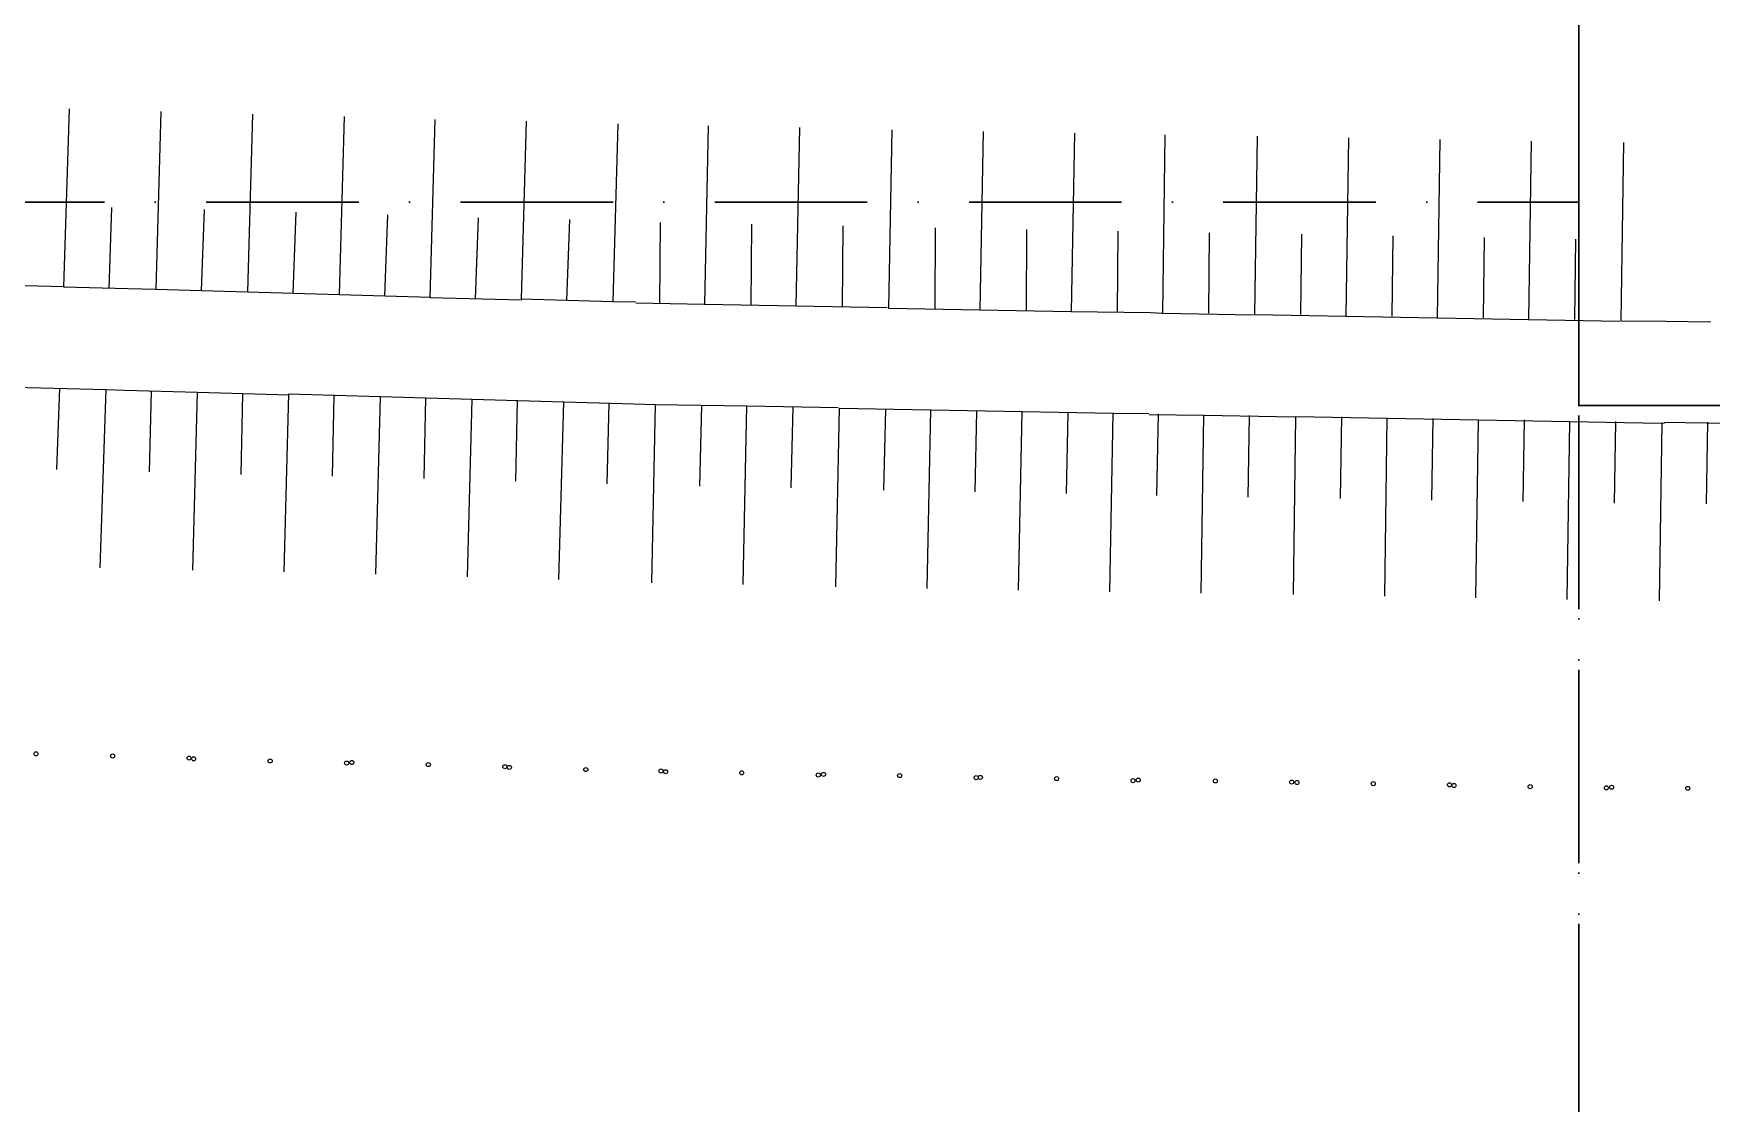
# Model space of a CAD drawing. Header units: millimetres. Extents: x 1353783 to 6492029790, y -7276956 to -512500.
# Drawn here: x 9981124 to 9984423, y -2852354 to -2850250 of the extents above; entities that cross this region are included whole.
import ezdxf

# ---------------------------------------------------------------- set-up
doc = ezdxf.new("R2010")
doc.units = ezdxf.units.MM
doc.linetypes.add('482 Границы районов', pattern=[5, 3, -1, 0, -1])
doc.linetypes.add('CONTI', pattern=[0])
doc.layers.add('SIT_LРЕЛЬЕФ', color=7, linetype='CONTI')
doc.layers.add('РЕЛЬЕФ', color=7, linetype='CONTI')
doc.layers.add('ГП-Граница учасика ИЖС', color=3, linetype='Continuous', lineweight=5)

# ---------------------------------------------------------------- blocks, each defined once
blk = doc.blocks.new('оо')
at = {"layer": 'SIT_LРЕЛЬЕФ', "color": 9, "true_color": 0xc7c8ca}
for p, q in [((222804.183, -3431816.312), (222803.593, -3431817.962)), ((222805.033, -3431816.612), (222804.453, -3431818.262)), ((222805.883, -3431816.912), (222805.303, -3431818.562)), ((222806.733, -3431817.212), (222806.153, -3431818.862)), ((222804.283, -3431817.362), (222804.013, -3431818.112)), ((222807.573, -3431817.512), (222806.993, -3431819.162)), ((222802.753, -3431817.662), (222803.603, -3431817.962)), ((222805.143, -3431817.662), (222804.873, -3431818.412)), ((222808.423, -3431817.802), (222807.843, -3431819.452)), ((222803.593, -3431817.962), (222804.193, -3431818.172)), ((222805.993, -3431817.962), (222805.723, -3431818.712)), ((222804.193, -3431818.172), (222804.453, -3431818.262)), ((222809.273, -3431818.102), (222808.693, -3431819.752)), ((222804.453, -3431818.262), (222805.303, -3431818.562)), ((222806.843, -3431818.262), (222806.573, -3431819.012)), ((222810.113, -3431818.392), (222809.543, -3431820.052)), ((222805.303, -3431818.562), (222806.153, -3431818.862)), ((222807.683, -3431818.562), (222807.413, -3431819.312)), ((222810.963, -3431818.682), (222810.393, -3431820.342)), ((222802.833, -3431818.752), (222803.683, -3431819.052)), ((222806.153, -3431818.862), (222807.003, -3431819.162)), ((222808.533, -3431818.852), (222808.263, -3431819.602)), ((222802.983, -3431819.652), (222803.253, -3431818.902)), ((222811.823, -3431818.982), (222811.253, -3431820.642)), ((222803.093, -3431820.702), (222803.683, -3431819.052)), ((222803.683, -3431819.052), (222803.853, -3431819.112)), ((222803.853, -3431819.112), (222804.533, -3431819.352)), ((222806.993, -3431819.162), (222807.843, -3431819.462)), ((222809.373, -3431819.152), (222809.123, -3431819.912)), ((222803.843, -3431819.952), (222804.103, -3431819.202)), ((222803.953, -3431821.002), (222804.533, -3431819.352)), ((222804.533, -3431819.352), (222805.383, -3431819.652)), ((222812.673, -3431819.272), (222812.103, -3431820.932)), ((222804.693, -3431820.252), (222804.953, -3431819.502)), ((222807.843, -3431819.452), (222808.693, -3431819.752)), ((222810.223, -3431819.442), (222809.973, -3431820.202)), ((222804.803, -3431821.292), (222805.383, -3431819.642)), ((222805.383, -3431819.642), (222806.233, -3431819.942)), ((222813.523, -3431819.562), (222812.953, -3431821.222)), ((222805.543, -3431820.542), (222805.803, -3431819.792)), ((222808.693, -3431819.752), (222808.903, -3431819.822)), ((222808.903, -3431819.832), (222809.543, -3431820.052)), ((222811.073, -3431819.732), (222810.823, -3431820.492)), ((222814.363, -3431819.852), (222813.803, -3431821.512)), ((222805.653, -3431821.592), (222806.233, -3431819.942)), ((222806.233, -3431819.942), (222807.083, -3431820.242)), ((222806.393, -3431820.842), (222806.653, -3431820.092)), ((222809.543, -3431820.052), (222810.393, -3431820.342)), ((222811.933, -3431820.032), (222811.683, -3431820.792)), ((222815.223, -3431820.142), (222814.663, -3431821.802)), ((222806.503, -3431821.892), (222807.083, -3431820.242)), ((222807.083, -3431820.242), (222807.933, -3431820.542)), ((222810.393, -3431820.342), (222811.243, -3431820.632)), ((222812.783, -3431820.322), (222812.533, -3431821.082)), ((222807.243, -3431821.142), (222807.503, -3431820.392)), ((222816.073, -3431820.432), (222815.513, -3431822.092)), ((222807.353, -3431822.192), (222807.933, -3431820.542)), ((222807.933, -3431820.542), (222808.583, -3431820.772)), ((222811.253, -3431820.642), (222812.103, -3431820.932)), ((222813.633, -3431820.612), (222813.383, -3431821.372)), ((222808.093, -3431821.442), (222808.353, -3431820.692)), ((222808.213, -3431822.502), (222808.783, -3431820.842)), ((222808.583, -3431820.772), (222808.783, -3431820.842)), ((222808.783, -3431820.842), (222809.633, -3431821.132)), ((222816.923, -3431820.722), (222816.363, -3431822.382)), ((222808.953, -3431821.742), (222809.213, -3431820.992)), ((222812.103, -3431820.932), (222812.953, -3431821.222)), ((222814.483, -3431820.902), (222814.233, -3431821.652)), ((222809.063, -3431822.792), (222809.633, -3431821.132)), ((222809.633, -3431821.132), (222810.483, -3431821.422)), ((222817.773, -3431821.012), (222817.213, -3431822.672)), ((222809.803, -3431822.032), (222810.063, -3431821.282)), ((222812.953, -3431821.222), (222813.693, -3431821.472)), ((222815.343, -3431821.192), (222815.093, -3431821.942)), ((222818.633, -3431821.302), (222818.073, -3431822.962)), ((222809.923, -3431823.092), (222810.493, -3431821.432)), ((222810.493, -3431821.432), (222811.343, -3431821.722)), ((222813.693, -3431821.472), (222813.803, -3431821.512)), ((222816.193, -3431821.482), (222815.943, -3431822.232)), ((222810.663, -3431822.332), (222810.923, -3431821.582)), ((222813.803, -3431821.512), (222814.653, -3431821.802)), ((222810.773, -3431823.382), (222811.343, -3431821.722)), ((222811.343, -3431821.722), (222812.193, -3431822.012)), ((222814.663, -3431821.802), (222815.513, -3431822.092)), ((222817.043, -3431821.772), (222816.793, -3431822.522)), ((222811.513, -3431822.622), (222811.773, -3431821.872)), ((222811.623, -3431823.672), (222812.193, -3431822.012)), ((222812.193, -3431822.012), (222813.043, -3431822.302)), ((222812.363, -3431822.912), (222812.623, -3431822.162)), ((222815.513, -3431822.092), (222816.363, -3431822.382)), ((222817.893, -3431822.062), (222817.643, -3431822.812)), ((222812.473, -3431823.962), (222813.043, -3431822.302)), ((222813.043, -3431822.302), (222813.373, -3431822.412)), ((222813.203, -3431823.202), (222813.463, -3431822.442)), ((222813.373, -3431822.422), (222813.883, -3431822.592)), ((222816.363, -3431822.382), (222817.213, -3431822.672)), ((222813.323, -3431824.252), (222813.883, -3431822.592)), ((222813.883, -3431822.592), (222814.733, -3431822.882)), ((222814.053, -3431823.492), (222814.313, -3431822.732)), ((222817.213, -3431822.672), (222818.063, -3431822.962)), ((222814.183, -3431824.542), (222814.743, -3431822.882)), ((222814.743, -3431822.882), (222815.593, -3431823.172)), ((222818.073, -3431822.962), (222818.493, -3431823.102)), ((222814.913, -3431823.782), (222815.173, -3431823.022)), ((222818.493, -3431823.102), (222818.913, -3431823.242)), ((222815.033, -3431824.832), (222815.593, -3431823.172)), ((222815.593, -3431823.172), (222816.443, -3431823.462)), ((222815.763, -3431824.072), (222816.023, -3431823.312)), ((222815.883, -3431825.122), (222816.443, -3431823.462)), ((222816.443, -3431823.462), (222817.293, -3431823.752)), ((222816.613, -3431824.362), (222816.873, -3431823.602)), ((222816.733, -3431825.412), (222817.293, -3431823.752)), ((222817.293, -3431823.752), (222818.143, -3431824.042)), ((222817.463, -3431824.652), (222817.723, -3431823.892)), ((222817.593, -3431825.702), (222818.153, -3431824.042)), ((222818.153, -3431824.042), (222818.173, -3431824.052)), ((222818.173, -3431824.042), (222819.003, -3431824.322)), ((222818.323, -3431824.932), (222818.583, -3431824.172))]:
    blk.add_line(p, q, dxfattribs=at)
for centre in [(222801.933, -3431822.252), (222802.643, -3431822.502), (222803.353, -3431822.752), (222803.393, -3431822.772), (222804.103, -3431823.022), (222804.813, -3431823.272), (222804.863, -3431823.282), (222805.573, -3431823.532), (222806.283, -3431823.782), (222806.323, -3431823.802), (222807.033, -3431824.052), (222807.733, -3431824.292), (222807.773, -3431824.312), (222808.483, -3431824.552), (222809.193, -3431824.802), (222809.243, -3431824.812), (222809.953, -3431825.052), (222810.663, -3431825.302), (222810.703, -3431825.312), (222811.413, -3431825.552), (222812.123, -3431825.802), (222812.173, -3431825.812), (222812.893, -3431826.052), (222813.603, -3431826.292), (222813.653, -3431826.312), (222814.363, -3431826.552), (222815.073, -3431826.792), (222815.113, -3431826.812), (222815.823, -3431827.052), (222816.533, -3431827.292), (222816.583, -3431827.302), (222817.293, -3431827.542)]:
    blk.add_circle(centre, 0.02, dxfattribs=at)

msp = doc.modelspace()

# ---------------------------------------------------------------- linework, layer by layer
at = {"layer": 'ГП-Граница учасика ИЖС', "color": 94, "linetype": '482 Границы районов', "lineweight": 30, "ltscale": 100}
for points in [[(9978562.4, -2845601.7), (9977962.4, -2845601.7), (9977962.4, -2850581.7), (9984162.4, -2850581.7), (9984162.4, -2845601.7), (9981372.4, -2845601.7)], [(9989762.4, -2845601.7), (9990362.4, -2845601.7), (9990362.4, -2850981.7), (9984162.4, -2850981.7), (9984162.4, -2845601.7), (9986952.4, -2845601.7)], [(9980752.4, -2855913.5), (9977962.4, -2855455.1), (9977962.4, -2850581.7), (9984162.4, -2850581.7), (9984162.4, -2856302), (9983562.4, -2856289.7)], [(9986952.4, -2856359.5), (9984162.4, -2856302), (9984162.4, -2850981.7), (9990362.4, -2850981.7), (9990362.4, -2856429.8), (9989762.4, -2856417.4)]]:
    msp.add_lwpolyline(points, dxfattribs=at)

# ---------------------------------------------------------------- block references
at = {"layer": 'РЕЛЬЕФ', "color": 240, "lineweight": 30, "true_color": 0xed1f24, "xscale": 200.0000000000001, "yscale": 200.0000000000001, "zscale": 200.0000000000001, "rotation": 17.80578495452471}
msp.add_blockref('оо', (-242329121, 637008728.1), dxfattribs=at)

doc.saveas('drawing.dxf')
